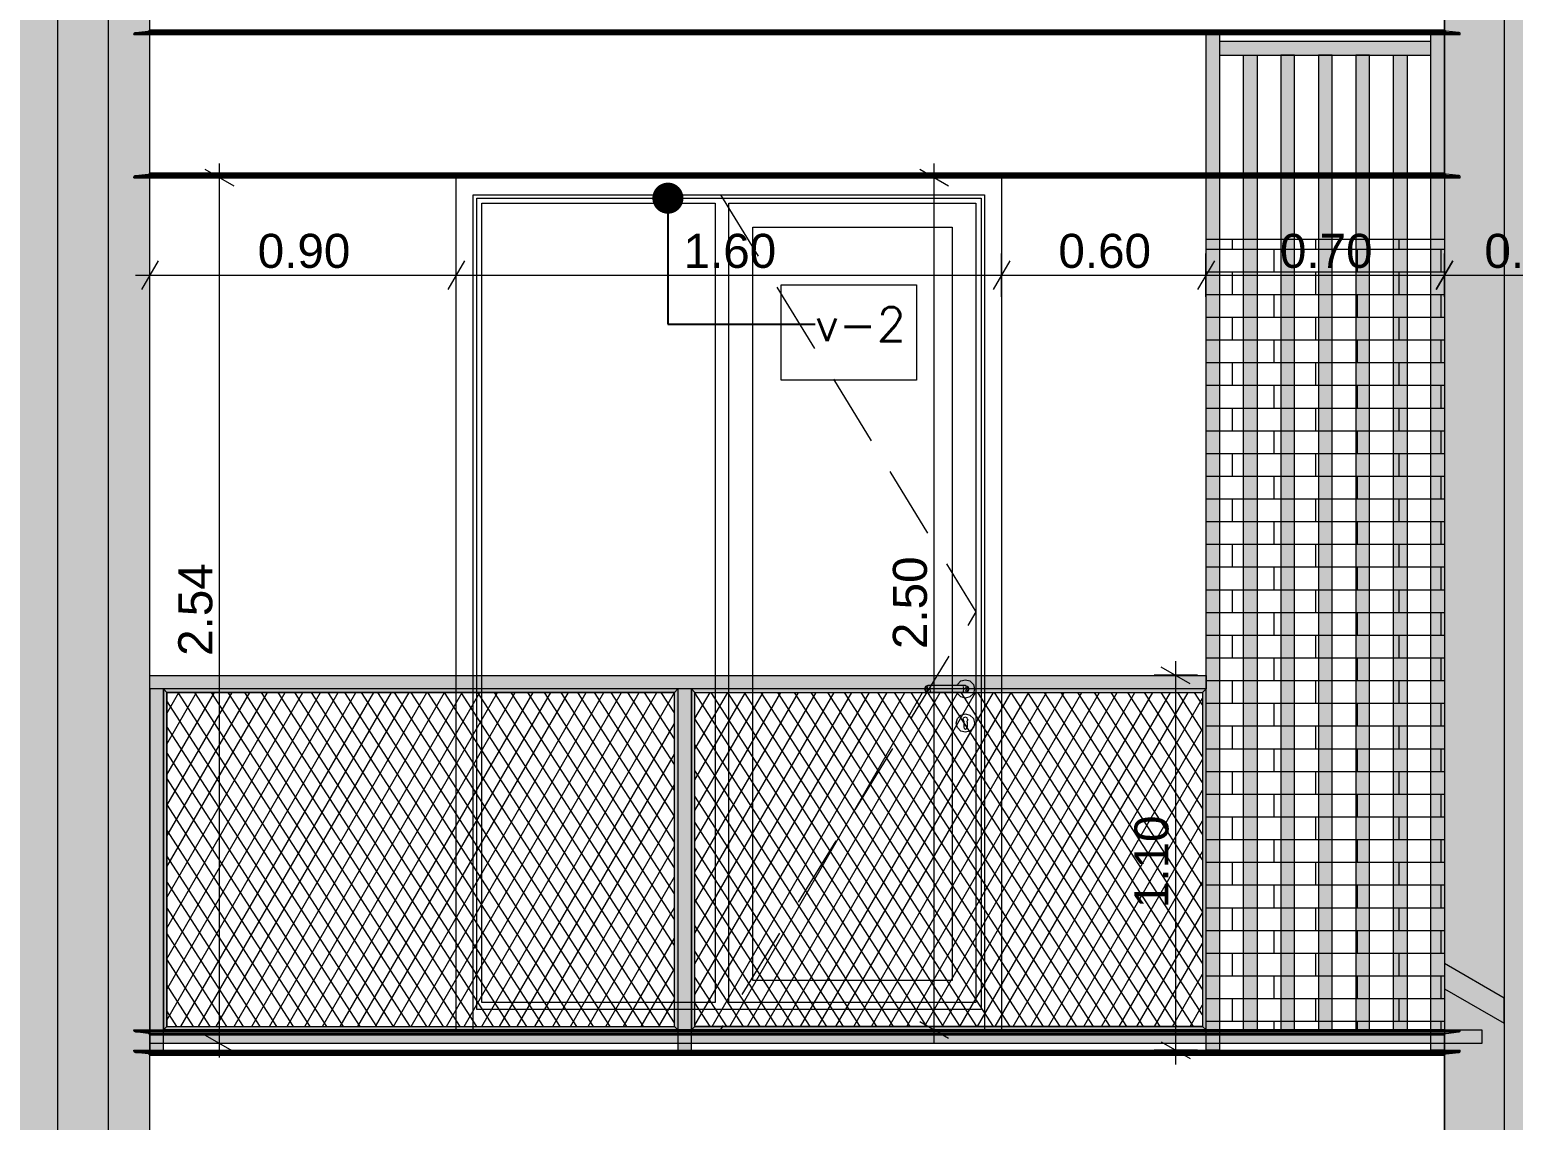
# Model space of a CAD drawing. Header units: millimetres. Extents: x 475616349 to 476941521, y 4620115302 to 4621446928.
# Drawn here: x 476661610 to 476665964, y 4620525755 to 4620528955 of the extents above; entities that cross this region are included whole.
import ezdxf

# ---------------------------------------------------------------- set-up
doc = ezdxf.new("R2010")
doc.units = ezdxf.units.MM
doc.header["$MEASUREMENT"] = 0
doc.linetypes.add('Hidden Line', pattern=[317.5, 211.666667, -105.833333])
for name, color, linetype, lineweight in [('0_Pen_No__250_Pen_No__255', 255, 'Continuous', 0), ('0_Pen_No__250_Pen_No__7', 7, 'Continuous', 0), ('2D Drafting - General_Pen_No__30_Pen_No__9_Pen_No__9_Pen_No__253', 252, 'Continuous', 0), ('2D Drafting - General_Pen_No__30_Pen_No__9_Pen_No__9_Pen_No__7', 7, 'Continuous', 0), ('2D Drafting - General_Pen_No__7_Pen_No__7', 7, 'Continuous', 0), ('New_2D Drafting - General_Pen_No__2_Pen_No__250', 7, 'Continuous', 0), ('New_2D Drafting - General_Pen_No__30_Pen_No__9_Pen_No__9_Pen_No__255', 255, 'Continuous', 0), ('New_2D Drafting - General_Pen_No__30_Pen_No__9_Pen_No__9_Pen_No__7', 7, 'Continuous', 0), ('New_2D Drafting - General_Pen_No__4', 7, 'Continuous', 0), ('New_2D Drafting - General_Pen_No__7', 7, 'Continuous', 0), ('New_Structural - Bearing_Pen_No__250', 7, 'Continuous', 0), ('New_zoma_Pen_No__4', 7, 'Continuous', 0), ('New_zoma_Pen_No__7', 7, 'Continuous', 0), ('Structural - Bearing_Pen_No__250', 7, 'Continuous', 0)]:
    doc.layers.add(name, color=color, linetype=linetype, lineweight=lineweight)
doc.layers.add('New_zoma', color=7, linetype='Continuous')
doc.styles.add('GENERATED_STYLE_1', font='arial.ttf')
doc.dimstyles.new('GENERATED_STYLE__18', dxfattribs={"dimtxt": 100, "dimasz": 64.421331, "dimexe": 0.18, "dimexo": 3, "dimgap": 0.09, "dimtad": 1, "dimtih": 1, "dimtoh": 1, "dimlfac": 0.001, "dimzin": 0, "dimdsep": 46, "dimtxsty": 'GENERATED_STYLE_1', "dimblk": 'ARROWHEAD_2', "dimblk1": 'ARROWHEAD_2', "dimblk2": 'ARROWHEAD_2', "dimcen": 0.09, "dimclrd": 7, "dimclre": 7, "dimclrt": 7, "dimadec": 0, "dimazin": 0, "dimtfac": 1, "dimtdec": 4, "dimtmove": 0, "dimatfit": 3, "dimfxl": 1, "dimtolj": 1, "dimtzin": 0, "dimarcsym": 0})
doc.dimstyles.new('GENERATED_STYLE__19', dxfattribs={"dimtxt": 100, "dimasz": 64.421331, "dimexe": 0.18, "dimexo": 3, "dimgap": 0.09, "dimtad": 1, "dimlfac": 0.001, "dimzin": 0, "dimdsep": 46, "dimtxsty": 'GENERATED_STYLE_1', "dimblk": 'ARROWHEAD_2', "dimblk1": 'ARROWHEAD_2', "dimblk2": 'ARROWHEAD_2', "dimcen": 0.09, "dimclrd": 7, "dimclre": 7, "dimclrt": 7, "dimadec": 0, "dimazin": 0, "dimtfac": 1, "dimtdec": 4, "dimtmove": 0, "dimatfit": 3, "dimfxl": 1, "dimtolj": 1, "dimtzin": 0, "dimarcsym": 0})
doc.dimstyles.new('GENERATED_STYLE__48', dxfattribs={"dimtxt": 0.18, "dimasz": 182.4, "dimexe": 0.18, "dimexo": 0.0625, "dimgap": 0.09, "dimtad": 0, "dimtih": 1, "dimtoh": 1, "dimdec": 4, "dimzin": 0, "dimdsep": 46, "dimcen": 0.09, "dimadec": 0, "dimazin": 0, "dimtfac": 1, "dimtdec": 4, "dimtmove": 0, "dimatfit": 3, "dimldrblk": 'ARROWHEAD_11', "dimfxl": 1, "dimtolj": 1, "dimtzin": 0, "dimarcsym": 0})
pattern_1 = [(60, (476577134.07, 4620325125.74), (-38.971143, 22.5), []), (122.833095, (476577134.07, 4620325125.74), (36.80608, 18.75), [])]

# ---------------------------------------------------------------- blocks, each defined once
blk = doc.blocks.new('*D766', base_point=(476577134.1, 4620325125.7))
at = {"layer": 'New_zoma_Pen_No__4', "color": 7, "linetype": 'Continuous', "lineweight": 0, "transparency": 16777216}
for p, q in [((476664264.4, 4620528520.4), (476664264.4, 4620528561.8)), ((476664327.9, 4620528520.4), (476664200.8, 4620528520.4)), ((476664306.7, 4620528495.9), (476664222, 4620528544.9)), ((476664264.4, 4620526020.4), (476664264.4, 4620528520.4)), ((476664222, 4620526044.9), (476664306.7, 4620525995.9)), ((476664327.9, 4620526020.4), (476664200.8, 4620526020.4)), ((476664264.4, 4620525978.9), (476664264.4, 4620526020.4))]:
    blk.add_line(p, q, dxfattribs=at)
at = {"layer": 'New_zoma_Pen_No__7', "color": 7, "lineweight": 0, "transparency": 16777216, "insert": (476664244.4, 4620527137.4), "char_height": 100, "attachment_point": 7, "rotation": 90, "style": 'GENERATED_STYLE_1'}
blk.add_mtext('\\A1;{\\pql;\\fArial|b0|i0|c0|p34;2.50}', dxfattribs=at)
blk = doc.blocks.new('ARROWHEAD_2')
at = {"color": 0, "linetype": 'Continuous', "lineweight": 0}
for p, q in [((0, 0), (-1, 0)), ((-0.378, -0.655), (0.378, 0.655))]:
    blk.add_line(p, q, dxfattribs=at)
blk = doc.blocks.new('*D777', base_point=(476577134.1, 4620325125.7))
at = {"layer": 'New_zoma_Pen_No__4', "color": 7, "linetype": 'Continuous', "lineweight": 0, "transparency": 16777216}
for p, q in [((476665762, 4620528170.9), (476665762, 4620528298)), ((476666262.2, 4620528170.9), (476666262.2, 4620528298)), ((476665786.5, 4620528276.8), (476665737.5, 4620528192)), ((476666286.7, 4620528276.8), (476666237.8, 4620528192)), ((476665720.6, 4620528234.4), (476665762, 4620528234.4)), ((476665762, 4620528234.4), (476666262.2, 4620528234.4))]:
    blk.add_line(p, q, dxfattribs=at)
at = {"layer": 'New_zoma_Pen_No__7', "color": 7, "lineweight": 0, "transparency": 16777216, "insert": (476665879.1, 4620528254.4), "char_height": 100, "attachment_point": 7, "style": 'GENERATED_STYLE_1'}
blk.add_mtext('\\A1;{\\pql;\\fArial|b0|i0|c0|p34;0.50}', dxfattribs=at)
blk = doc.blocks.new('*D783', base_point=(476577134.1, 4620325125.7))
at = {"layer": 'New_zoma_Pen_No__4', "color": 7, "linetype": 'Continuous', "lineweight": 0, "transparency": 16777216}
for p, q in [((476665786.5, 4620531476.8), (476665737.5, 4620531392)), ((476665762, 4620531370.9), (476665762, 4620531498)), ((476666286.7, 4620531476.8), (476666237.8, 4620531392)), ((476666262.2, 4620531370.9), (476666262.2, 4620531498)), ((476665720.6, 4620531434.4), (476665762, 4620531434.4)), ((476665762, 4620531434.4), (476666262.2, 4620531434.4))]:
    blk.add_line(p, q, dxfattribs=at)
at = {"layer": 'New_zoma_Pen_No__7', "color": 7, "lineweight": 0, "transparency": 16777216, "insert": (476665879.1, 4620531454.4), "char_height": 100, "attachment_point": 7, "style": 'GENERATED_STYLE_1'}
blk.add_mtext('\\A1;{\\pql;\\fArial|b0|i0|c0|p34;0.50}', dxfattribs=at)
blk = doc.blocks.new('ARROWHEAD_11')
at = {"color": 0, "linetype": 'Continuous', "lineweight": 0}
blk.add_line((0, 0), (-1, 0), dxfattribs=at)
at = {"color": 0, "linetype": 'Continuous', "lineweight": 0, "const_width": 0.25, "flags": 128}
blk.add_lwpolyline([(-0.125, 0, 1), (0.125, 0, 1)], format="xyb", close=True, dxfattribs=at)
blk = doc.blocks.new('*D2104', base_point=(476577134.1, 4620325125.7))
at = {"layer": 'New_zoma_Pen_No__4', "color": 7, "linetype": 'Continuous', "lineweight": 0, "transparency": 16777216}
for p, q in [((476662167.1, 4620528520.4), (476662167.1, 4620528561.8)), ((476662230.7, 4620528520.4), (476662103.5, 4620528520.4)), ((476662209.5, 4620528495.9), (476662124.7, 4620528544.9)), ((476662167.1, 4620525980.4), (476662167.1, 4620528520.4)), ((476662124.7, 4620526004.9), (476662209.5, 4620525955.9)), ((476662230.7, 4620525980.4), (476662103.5, 4620525980.4)), ((476662167.1, 4620525938.9), (476662167.1, 4620525980.4))]:
    blk.add_line(p, q, dxfattribs=at)
at = {"layer": 'New_zoma_Pen_No__7', "color": 7, "lineweight": 0, "transparency": 16777216, "insert": (476662147.1, 4620527117.4), "char_height": 100, "attachment_point": 7, "rotation": 90.0002, "style": 'GENERATED_STYLE_1'}
blk.add_mtext('\\A1;{\\pql;\\fArial|b0|i0|c0|p34;2.54}', dxfattribs=at)
blk = doc.blocks.new('*D2105', base_point=(476577134.1, 4620325125.7))
at = {"layer": 'New_zoma_Pen_No__4', "color": 7, "linetype": 'Continuous', "lineweight": 0, "transparency": 16777216}
for p, q in [((476665015.6, 4620527035.9), (476664930.8, 4620527084.8)), ((476664973.2, 4620527060.4), (476664973.2, 4620527101.8)), ((476665036.8, 4620527060.4), (476664909.6, 4620527060.4)), ((476664973.2, 4620525960.3), (476664973.2, 4620527060.4)), ((476664930.8, 4620525984.8), (476665015.6, 4620525935.9)), ((476665036.8, 4620525960.3), (476664909.6, 4620525960.3)), ((476664973.2, 4620525918.9), (476664973.2, 4620525960.3))]:
    blk.add_line(p, q, dxfattribs=at)
at = {"layer": 'New_zoma_Pen_No__7', "color": 7, "lineweight": 0, "transparency": 16777216, "insert": (476664953.2, 4620526377.3), "char_height": 100, "attachment_point": 7, "rotation": 90, "style": 'GENERATED_STYLE_1'}
blk.add_mtext('\\A1;{\\pql;\\fArial|b0|i0|c0|p34;1.10}', dxfattribs=at)
blk = doc.blocks.new('*D2112', base_point=(476577134.1, 4620325125.7))
at = {"layer": 'New_zoma_Pen_No__4', "color": 7, "linetype": 'Continuous', "lineweight": 0, "transparency": 16777216}
for p, q in [((476661962.1, 4620528170.9), (476661962.1, 4620528298)), ((476662861.7, 4620528170.9), (476662861.7, 4620528298)), ((476661986.6, 4620528276.8), (476661937.7, 4620528192)), ((476662886.2, 4620528276.8), (476662837.2, 4620528192)), ((476661920.7, 4620528234.4), (476661962.1, 4620528234.4)), ((476661962.1, 4620528234.4), (476662861.7, 4620528234.4))]:
    blk.add_line(p, q, dxfattribs=at)
at = {"layer": 'New_zoma_Pen_No__7', "color": 7, "lineweight": 0, "transparency": 16777216, "insert": (476662278.9, 4620528254.4), "char_height": 100, "attachment_point": 7, "style": 'GENERATED_STYLE_1'}
blk.add_mtext('\\A1;{\\pql;\\fArial|b0|i0|c0|p34;0.90}', dxfattribs=at)
blk = doc.blocks.new('*D2113', base_point=(476577134.1, 4620325125.7))
at = {"layer": 'New_zoma_Pen_No__4', "color": 7, "linetype": 'Continuous', "lineweight": 0, "transparency": 16777216}
for p, q in [((476662861.7, 4620528170.9), (476662861.7, 4620528298)), ((476664461.7, 4620528170.9), (476664461.7, 4620528298)), ((476662886.2, 4620528276.8), (476662837.2, 4620528192)), ((476664486.2, 4620528276.8), (476664437.2, 4620528192)), ((476662861.7, 4620528234.4), (476664461.7, 4620528234.4))]:
    blk.add_line(p, q, dxfattribs=at)
at = {"layer": 'New_zoma_Pen_No__7', "color": 7, "lineweight": 0, "transparency": 16777216, "insert": (476663528.7, 4620528254.4), "char_height": 100, "attachment_point": 7, "style": 'GENERATED_STYLE_1'}
blk.add_mtext('\\A1;{\\pql;\\fArial|b0|i0|c0|p34;1.60}', dxfattribs=at)
blk = doc.blocks.new('*D2114', base_point=(476577134.1, 4620325125.7))
at = {"layer": 'New_zoma_Pen_No__4', "color": 7, "linetype": 'Continuous', "lineweight": 0, "transparency": 16777216}
for p, q in [((476664461.7, 4620528170.9), (476664461.7, 4620528298)), ((476665062, 4620528170.9), (476665062, 4620528298)), ((476664486.2, 4620528276.8), (476664437.2, 4620528192)), ((476665086.5, 4620528276.8), (476665037.5, 4620528192)), ((476664461.7, 4620528234.4), (476665062, 4620528234.4))]:
    blk.add_line(p, q, dxfattribs=at)
at = {"layer": 'New_zoma_Pen_No__7', "color": 7, "lineweight": 0, "transparency": 16777216, "insert": (476664628.8, 4620528254.4), "char_height": 100, "attachment_point": 7, "style": 'GENERATED_STYLE_1'}
blk.add_mtext('\\A1;{\\pql;\\fArial|b0|i0|c0|p34;0.60}', dxfattribs=at)
blk = doc.blocks.new('*D2115', base_point=(476577134.1, 4620325125.7))
at = {"layer": 'New_zoma_Pen_No__4', "color": 7, "linetype": 'Continuous', "lineweight": 0, "transparency": 16777216}
for p, q in [((476665062, 4620528170.9), (476665062, 4620528298)), ((476665762, 4620528170.9), (476665762, 4620528298)), ((476665086.5, 4620528276.8), (476665037.5, 4620528192)), ((476665737.5, 4620528192), (476665786.5, 4620528276.8)), ((476665062, 4620528234.4), (476665762, 4620528234.4)), ((476665762, 4620528234.4), (476665803.5, 4620528234.4))]:
    blk.add_line(p, q, dxfattribs=at)
at = {"layer": 'New_zoma_Pen_No__7', "color": 7, "lineweight": 0, "transparency": 16777216, "insert": (476665279, 4620528254.4), "char_height": 100, "attachment_point": 7, "style": 'GENERATED_STYLE_1'}
blk.add_mtext('\\A1;{\\pql;\\fArial|b0|i0|c0|p34;0.70}', dxfattribs=at)
blk = doc.blocks.new('*D2116', base_point=(476577134.1, 4620325125.7))
at = {"layer": 'New_zoma_Pen_No__4', "color": 7, "linetype": 'Continuous', "lineweight": 0, "transparency": 16777216}
for p, q in [((476661986.6, 4620531476.8), (476661937.7, 4620531392)), ((476661962.1, 4620531370.9), (476661962.1, 4620531498)), ((476662886.2, 4620531476.8), (476662837.2, 4620531392)), ((476662861.7, 4620531370.9), (476662861.7, 4620531498)), ((476661920.7, 4620531434.4), (476661962.1, 4620531434.4)), ((476661962.1, 4620531434.4), (476662861.7, 4620531434.4))]:
    blk.add_line(p, q, dxfattribs=at)
at = {"layer": 'New_zoma_Pen_No__7', "color": 7, "lineweight": 0, "transparency": 16777216, "insert": (476662278.9, 4620531454.4), "char_height": 100, "attachment_point": 7, "style": 'GENERATED_STYLE_1'}
blk.add_mtext('\\A1;{\\pql;\\fArial|b0|i0|c0|p34;0.90}', dxfattribs=at)
blk = doc.blocks.new('*D2117', base_point=(476577134.1, 4620325125.7))
at = {"layer": 'New_zoma_Pen_No__4', "color": 7, "linetype": 'Continuous', "lineweight": 0, "transparency": 16777216}
for p, q in [((476662886.2, 4620531476.8), (476662837.2, 4620531392)), ((476662861.7, 4620531370.9), (476662861.7, 4620531498)), ((476664486.2, 4620531476.8), (476664437.2, 4620531392)), ((476664461.7, 4620531370.9), (476664461.7, 4620531498)), ((476662861.7, 4620531434.4), (476664461.7, 4620531434.4))]:
    blk.add_line(p, q, dxfattribs=at)
at = {"layer": 'New_zoma_Pen_No__7', "color": 7, "lineweight": 0, "transparency": 16777216, "insert": (476663528.7, 4620531454.4), "char_height": 100, "attachment_point": 7, "style": 'GENERATED_STYLE_1'}
blk.add_mtext('\\A1;{\\pql;\\fArial|b0|i0|c0|p34;1.60}', dxfattribs=at)
blk = doc.blocks.new('*D2118', base_point=(476577134.1, 4620325125.7))
at = {"layer": 'New_zoma_Pen_No__4', "color": 7, "linetype": 'Continuous', "lineweight": 0, "transparency": 16777216}
for p, q in [((476664486.2, 4620531476.8), (476664437.2, 4620531392)), ((476664461.7, 4620531370.9), (476664461.7, 4620531498)), ((476665086.5, 4620531476.8), (476665037.5, 4620531392)), ((476665062, 4620531370.9), (476665062, 4620531498)), ((476664461.7, 4620531434.4), (476665062, 4620531434.4))]:
    blk.add_line(p, q, dxfattribs=at)
at = {"layer": 'New_zoma_Pen_No__7', "color": 7, "lineweight": 0, "transparency": 16777216, "insert": (476664628.8, 4620531454.4), "char_height": 100, "attachment_point": 7, "style": 'GENERATED_STYLE_1'}
blk.add_mtext('\\A1;{\\pql;\\fArial|b0|i0|c0|p34;0.60}', dxfattribs=at)
blk = doc.blocks.new('*D2119', base_point=(476577134.1, 4620325125.7))
at = {"layer": 'New_zoma_Pen_No__4', "color": 7, "linetype": 'Continuous', "lineweight": 0, "transparency": 16777216}
for p, q in [((476665086.5, 4620531476.8), (476665037.5, 4620531392)), ((476665062, 4620531370.9), (476665062, 4620531498)), ((476665737.5, 4620531392), (476665786.5, 4620531476.8)), ((476665762, 4620531370.9), (476665762, 4620531498)), ((476665062, 4620531434.4), (476665762, 4620531434.4)), ((476665762, 4620531434.4), (476665803.5, 4620531434.4))]:
    blk.add_line(p, q, dxfattribs=at)
at = {"layer": 'New_zoma_Pen_No__7', "color": 7, "lineweight": 0, "transparency": 16777216, "insert": (476665279, 4620531454.4), "char_height": 100, "attachment_point": 7, "style": 'GENERATED_STYLE_1'}
blk.add_mtext('\\A1;{\\pql;\\fArial|b0|i0|c0|p34;0.70}', dxfattribs=at)
blk = doc.blocks.new('*D2129', base_point=(476577134.1, 4620325125.7))
at = {"layer": 'New_zoma_Pen_No__4', "color": 7, "linetype": 'Continuous', "lineweight": 0, "transparency": 16777216}
for p, q in [((476672393.5, 4620527035.9), (476672308.7, 4620527084.8)), ((476672351.1, 4620527060.4), (476672351.1, 4620527101.8)), ((476672414.7, 4620527060.4), (476672287.6, 4620527060.4)), ((476672351.1, 4620525960.3), (476672351.1, 4620527060.4)), ((476672308.7, 4620525984.8), (476672393.5, 4620525935.9)), ((476672414.7, 4620525960.3), (476672287.6, 4620525960.3)), ((476672351.1, 4620525918.9), (476672351.1, 4620525960.3))]:
    blk.add_line(p, q, dxfattribs=at)
at = {"layer": 'New_zoma_Pen_No__7', "color": 7, "lineweight": 0, "transparency": 16777216, "insert": (476672331.1, 4620526377.3), "char_height": 100, "attachment_point": 7, "rotation": 90, "style": 'GENERATED_STYLE_1'}
blk.add_mtext('\\A1;{\\pql;\\fArial|b0|i0|c0|p34;1.10}', dxfattribs=at)

msp = doc.modelspace()

# ---------------------------------------------------------------- hatches: boundary and pattern name
at = {"layer": '0_Pen_No__250_Pen_No__255', "linetype": 'Continuous', "lineweight": 0, "true_color": 0x3f3f3f}
for points in [[(476666017.002, 4620517320.31), (476666017.002, 4620529295.176), (476665937.003, 4620529295.176), (476665937.003, 4620517320.31)], [(476665937.003, 4620526113.335), (476665762.003, 4620526214.475), (476665762.003, 4620526140.971), (476665937.003, 4620526039.831)]]:
    msp.add_hatch(color=250, dxfattribs=at).paths.add_polyline_path(points)
at = {"layer": '2D Drafting - General_Pen_No__30_Pen_No__9_Pen_No__9_Pen_No__253', "linetype": 'Continuous', "lineweight": 0}
h = msp.add_hatch(dxfattribs=at)
h.set_pattern_fill('BRICK___RUNNING_BOND', color=252, style=0, pattern_type=2)
h.set_pattern_definition([(0, (476692910.175, 4620522353.93), (0, 66.64), []), (90, (476692910.17, 4620522353.93), (-244.8, 0), [66.64, -66.64]), (90, (476693032.57, 4620522420.57), (-244.8, 0), [66.64, -66.64])])
h.paths.add_polyline_path([(476647692.13, 4620532819.956), (476647692.13, 4620519520.362), (476648861.998, 4620519520.362), (476648862.006, 4620522120.37), (476648862.006, 4620523542.007), (476648862.006, 4620531720.362), (476648862.006, 4620531932.715), (476648862.006, 4620532420.362), (476654662.006, 4620532420.362), (476654662.006, 4620519520.362), (476661919.968, 4620519520.362), (476661962.147, 4620519520.362), (476661962.147, 4620522820.364), (476661962.147, 4620525320.374), (476661962.147, 4620525944.887), (476661962.147, 4620532420.374), (476665762.003, 4620532420.374), (476665762.003, 4620522120.38), (476665162.198, 4620522120.38), (476665162.198, 4620517320.329), (476668462.159, 4620517320.329), (476668462.159, 4620517320.295), (476668932.159, 4620517320.295), (476668932.159, 4620532819.956), (476661962.147, 4620532819.956), (476655062.006, 4620532819.956)])
h.paths.add_polyline_path([(476661562.006, 4620526020.374), (476655062.006, 4620526020.374), (476655062.006, 4620528520.374), (476661562.006, 4620528520.374)], flags=0)
h.paths.add_polyline_path([(476661562.006, 4620522820.364), (476655062.006, 4620522820.364), (476655062.006, 4620525320.374), (476661562.006, 4620525320.374)], flags=0)
h.paths.add_polyline_path([(476661562.006, 4620529220.374), (476655062.006, 4620529220.374), (476655062.006, 4620531720.361), (476661562.006, 4620531720.361)], flags=0)
h.paths.add_polyline_path([(476656112.047, 4620522120.412), (476656112.047, 4620519620.412), (476657707.931, 4620519620.412), (476657712.047, 4620519620.412), (476657712.047, 4620522120.412)], flags=0)
h.paths.add_polyline_path([(476666262.224, 4620522120.362), (476666262.224, 4620520520.362), (476667862.223, 4620520520.362), (476667862.223, 4620522120.362)], flags=0)
h.paths.add_polyline_path([(476667862.223, 4620530120.362), (476667862.223, 4620531720.362), (476666262.224, 4620531720.362), (476666262.224, 4620530120.362)], flags=0)
h.paths.add_polyline_path([(476666262.228, 4620528520.362), (476666262.228, 4620526920.362), (476667862.228, 4620526920.362), (476667862.228, 4620528520.362)], flags=0)
h.paths.add_polyline_path([(476666262.228, 4620523720.362), (476667862.228, 4620523720.362), (476667862.228, 4620525320.362), (476666262.228, 4620525320.362)], flags=0)
h.paths.add_polyline_path([(476666262.435, 4620518320.362), (476667862.006, 4620518320.362), (476667862.006, 4620518920.362), (476666262.435, 4620518920.362)], flags=0)
at = {"layer": 'New_2D Drafting - General_Pen_No__30_Pen_No__9_Pen_No__9_Pen_No__255', "linetype": 'Continuous', "lineweight": 0}
for points in [[(476661840.821, 4620517320.322), (476661840.821, 4620532120.388), (476661690.821, 4620532120.388), (476661690.821, 4620517320.322)], [(476665062.003, 4620528940.277), (476665102.003, 4620528940.277), (476665102.003, 4620525960.337), (476665062.003, 4620525960.337)], [(476665102.003, 4620528920.364), (476665102.003, 4620528880.277), (476665722.003, 4620528880.277), (476665722.003, 4620528920.364)], [(476665722.003, 4620528940.277), (476665762.003, 4620528940.277), (476665762.003, 4620525960.337), (476665722.003, 4620525960.337)], [(476665172.003, 4620528880.277), (476665212.003, 4620528880.277), (476665212.003, 4620526020.364), (476665172.003, 4620526020.364)], [(476665322.003, 4620528880.277), (476665282.003, 4620528880.277), (476665282.003, 4620526020.364), (476665322.003, 4620526020.364)], [(476665432.003, 4620528880.277), (476665392.003, 4620528880.277), (476665392.003, 4620526020.364), (476665432.003, 4620526020.364)], [(476665542.003, 4620528880.277), (476665502.003, 4620528880.277), (476665502.003, 4620526020.364), (476665542.003, 4620526020.364)], [(476665612.003, 4620528880.277), (476665652.003, 4620528880.277), (476665652.003, 4620526020.364), (476665612.003, 4620526020.364)], [(476661962.147, 4620527020.365), (476661962.147, 4620527060.365), (476665062.006, 4620527060.365), (476665062.006, 4620527020.365)], [(476661962.147, 4620525960.371), (476662002.147, 4620525960.371), (476662002.147, 4620527020.365), (476661962.147, 4620527020.365)], [(476662002.147, 4620526020.337), (476662012.147, 4620526030.337), (476662012.147, 4620527010.365), (476662002.147, 4620527020.365)], [(476663502.147, 4620527010.365), (476663512.147, 4620527020.365), (476662002.147, 4620527020.365), (476662012.147, 4620527010.365)], [(476663512.147, 4620526020.337), (476663502.147, 4620526030.337), (476663502.147, 4620527010.365), (476663512.147, 4620527020.365)], [(476663512.147, 4620525960.337), (476663552.147, 4620525960.337), (476663552.147, 4620527020.365), (476663512.147, 4620527020.365)], [(476663552.147, 4620526020.364), (476663562.147, 4620526030.364), (476663562.147, 4620527010.391), (476663552.147, 4620527020.391)], [(476665051.92, 4620527010.365), (476665062.006, 4620527020.365), (476663552.173, 4620527020.365), (476663562.173, 4620527010.365)], [(476665062.006, 4620527020.365), (476665051.92, 4620527010.365), (476665051.92, 4620526030.337), (476665062.006, 4620526020.364)], [(476663502.147, 4620526030.364), (476663512.147, 4620526020.364), (476662002.147, 4620526020.364), (476662012.147, 4620526030.364)], [(476665051.92, 4620526030.337), (476665062.006, 4620526020.364), (476663552.173, 4620526020.364), (476663562.175, 4620526030.365)], [(476661962.147, 4620525980.364), (476661962.147, 4620526020.364), (476665871.92, 4620526020.364), (476665871.92, 4620525980.364)]]:
    msp.add_hatch(color=255, dxfattribs=at).paths.add_polyline_path(points)
h = msp.add_hatch(dxfattribs=at)
h.set_pattern_fill('BRICK___RUNNING_BOND', color=255, style=0, pattern_type=2)
h.set_pattern_definition([(0, (476577134.07, 4620325125.74), (0, 66.64), []), (90, (476577134.07, 4620325125.74), (-244.8, 0), [66.64, -66.64]), (90, (476577256.47, 4620325192.38), (-244.8, 0), [66.64, -66.64])])
h.paths.add_polyline_path([(476665762.003, 4620526020.364), (476665062.006, 4620526020.364), (476665062.006, 4620528339.911), (476665762.003, 4620528339.911)])
at = {"layer": 'New_2D Drafting - General_Pen_No__7', "linetype": 'Continuous', "lineweight": 0}
h = msp.add_hatch(dxfattribs=at)
h.set_pattern_fill('BATT_INSULATION', style=0, pattern_type=2)
h.set_pattern_definition(pattern_1)
h.paths.add_polyline_path([(476662012.147, 4620526030.364), (476663502.147, 4620526030.364), (476663502.147, 4620527010.365), (476662012.147, 4620527010.365)])
h = msp.add_hatch(dxfattribs=at)
h.set_pattern_fill('BATT_INSULATION', style=0, pattern_type=2)
h.set_pattern_definition(pattern_1)
h.paths.add_polyline_path([(476663562.147, 4620527010.365), (476665051.92, 4620527010.365), (476665051.92, 4620526030.337), (476663562.147, 4620526030.337)])

# ---------------------------------------------------------------- linework, layer by layer
at = {"layer": '0_Pen_No__250_Pen_No__7', "color": 7, "linetype": 'Continuous', "lineweight": 0, "flags": 128}
for points in [[(476666017.002, 4620517320.31), (476666017.002, 4620529295.176), (476665937.003, 4620529295.176), (476665937.003, 4620517320.31)], [(476665937.003, 4620526113.335), (476665762.003, 4620526214.475), (476665762.003, 4620526140.971), (476665937.003, 4620526039.831)]]:
    msp.add_lwpolyline(points, close=True, dxfattribs=at)
at = {"layer": '2D Drafting - General_Pen_No__30_Pen_No__9_Pen_No__9_Pen_No__7', "color": 7, "linetype": 'Continuous', "lineweight": 0, "flags": 128}
msp.add_lwpolyline([(476654662.006, 4620519520.362), (476661919.968, 4620519520.362), (476661962.147, 4620519520.362), (476661962.147, 4620522820.364), (476661962.147, 4620525320.374), (476661962.147, 4620525944.887), (476661962.147, 4620532420.374), (476665762.003, 4620532420.374), (476665762.003, 4620522120.38), (476665162.198, 4620522120.38), (476665162.198, 4620517320.329), (476668462.159, 4620517320.329), (476668462.159, 4620517320.295), (476668932.159, 4620517320.295), (476668932.159, 4620532819.956), (476661962.147, 4620532819.956), (476655062.006, 4620532819.956)], dxfattribs=at)
at = {"layer": '2D Drafting - General_Pen_No__7_Pen_No__7', "color": 7, "linetype": 'Continuous', "lineweight": 0, "flags": 128}
for points in [[(476664457.569, 4620526020.388), (476662861.685, 4620526020.394), (476662861.694, 4620528520.394), (476664461.694, 4620528520.388)], [(476664461.694, 4620528520.388), (476664461.685, 4620526020.388), (476664457.569, 4620526020.388)]]:
    msp.add_lwpolyline(points, dxfattribs=at)
for points in [[(476662911.694, 4620528470.393), (476664411.694, 4620528470.387), (476664411.685, 4620526020.389), (476662911.685, 4620526020.395)], [(476662921.694, 4620528460.393), (476664401.694, 4620528460.387), (476664401.685, 4620526080.39), (476662921.685, 4620526080.395)], [(476662936.694, 4620528445.393), (476663621.694, 4620528445.39), (476663621.686, 4620526100.393), (476662936.686, 4620526100.395)], [(476663661.69, 4620528445.39), (476664386.694, 4620528445.388), (476664386.686, 4620526100.39), (476663661.686, 4620526100.392)], [(476663731.693, 4620528375.39), (476664316.693, 4620528375.388), (476664316.686, 4620526165.39), (476663731.686, 4620526165.392)]]:
    msp.add_lwpolyline(points, close=True, dxfattribs=at)
at = {"layer": '2D Drafting - General_Pen_No__7_Pen_No__7', "color": 7, "linetype": 'Hidden Line', "lineweight": 0, "flags": 128}
msp.add_lwpolyline([(476663636.694, 4620528470.39), (476664386.689, 4620527246.265), (476663637.462, 4620526021.675)], dxfattribs=at)
at = {"layer": 'New_2D Drafting - General_Pen_No__2_Pen_No__250', "color": 7, "linetype": 'Continuous', "lineweight": 0, "flags": 128}
msp.add_lwpolyline([(476663815.408, 4620528206.023), (476664212.408, 4620528206.023), (476664212.408, 4620527926.334), (476663815.408, 4620527926.334)], close=True, dxfattribs=at)
at = {"layer": 'New_2D Drafting - General_Pen_No__30_Pen_No__9_Pen_No__9_Pen_No__7', "color": 7, "linetype": 'Continuous', "lineweight": 0, "flags": 128}
for points in [[(476661840.821, 4620517320.322), (476661840.821, 4620532120.388), (476661690.821, 4620532120.388), (476661690.821, 4620517320.322)], [(476665062.003, 4620528940.277), (476665102.003, 4620528940.277), (476665102.003, 4620525960.337), (476665062.003, 4620525960.337)], [(476665102.003, 4620528920.364), (476665102.003, 4620528880.277), (476665722.003, 4620528880.277), (476665722.003, 4620528920.364)], [(476665722.003, 4620528940.277), (476665762.003, 4620528940.277), (476665762.003, 4620525960.337), (476665722.003, 4620525960.337)], [(476665172.003, 4620528880.277), (476665212.003, 4620528880.277), (476665212.003, 4620526020.364), (476665172.003, 4620526020.364)], [(476665322.003, 4620528880.277), (476665282.003, 4620528880.277), (476665282.003, 4620526020.364), (476665322.003, 4620526020.364)], [(476665432.003, 4620528880.277), (476665392.003, 4620528880.277), (476665392.003, 4620526020.364), (476665432.003, 4620526020.364)], [(476665542.003, 4620528880.277), (476665502.003, 4620528880.277), (476665502.003, 4620526020.364), (476665542.003, 4620526020.364)], [(476665612.003, 4620528880.277), (476665652.003, 4620528880.277), (476665652.003, 4620526020.364), (476665612.003, 4620526020.364)], [(476665762.003, 4620526020.364), (476665062.006, 4620526020.364), (476665062.006, 4620528339.911), (476665762.003, 4620528339.911)], [(476661962.147, 4620527020.365), (476661962.147, 4620527060.365), (476665062.006, 4620527060.365), (476665062.006, 4620527020.365)], [(476661962.147, 4620525960.371), (476662002.147, 4620525960.371), (476662002.147, 4620527020.365), (476661962.147, 4620527020.365)], [(476662002.147, 4620526020.337), (476662012.147, 4620526030.337), (476662012.147, 4620527010.365), (476662002.147, 4620527020.365)], [(476663502.147, 4620527010.365), (476663512.147, 4620527020.365), (476662002.147, 4620527020.365), (476662012.147, 4620527010.365)], [(476663512.147, 4620526020.337), (476663502.147, 4620526030.337), (476663502.147, 4620527010.365), (476663512.147, 4620527020.365)], [(476663512.147, 4620525960.337), (476663552.147, 4620525960.337), (476663552.147, 4620527020.365), (476663512.147, 4620527020.365)], [(476663552.147, 4620526020.364), (476663562.147, 4620526030.364), (476663562.147, 4620527010.391), (476663552.147, 4620527020.391)], [(476665051.92, 4620527010.365), (476665062.006, 4620527020.365), (476663552.173, 4620527020.365), (476663562.173, 4620527010.365)], [(476665062.006, 4620527020.365), (476665051.92, 4620527010.365), (476665051.92, 4620526030.337), (476665062.006, 4620526020.364)], [(476663502.147, 4620526030.364), (476663512.147, 4620526020.364), (476662002.147, 4620526020.364), (476662012.147, 4620526030.364)], [(476665051.92, 4620526030.337), (476665062.006, 4620526020.364), (476663552.173, 4620526020.364), (476663562.175, 4620526030.365)], [(476661962.147, 4620525980.364), (476661962.147, 4620526020.364), (476665871.92, 4620526020.364), (476665871.92, 4620525980.364)]]:
    msp.add_lwpolyline(points, close=True, dxfattribs=at)
at = {"layer": 'New_2D Drafting - General_Pen_No__4', "color": 7, "linetype": 'Continuous', "lineweight": 0, "flags": 128}
for points in [[(476662012.147, 4620526030.364), (476663502.147, 4620526030.364), (476663502.147, 4620527010.365), (476662012.147, 4620527010.365)], [(476663562.147, 4620527010.365), (476665051.92, 4620527010.365), (476665051.92, 4620526030.337), (476663562.147, 4620526030.337)]]:
    msp.add_lwpolyline(points, close=True, dxfattribs=at)
at = {"layer": 'New_Structural - Bearing_Pen_No__250', "color": 7, "linetype": 'Continuous', "lineweight": 0}
for p, q in [((476664238.727, 4620527027.46), (476664235.798, 4620527020.389)), ((476664240.279, 4620527027.46), (476664237.52, 4620527020.389)), ((476664245.798, 4620527030.389), (476664238.727, 4620527027.46)), ((476664245.094, 4620527027.46), (476664242.982, 4620527020.389)), ((476664246.94, 4620527030.389), (476664245.798, 4620527030.389)), ((476664250.192, 4620527030.389), (476664246.94, 4620527030.389)), ((476664255.058, 4620527030.389), (476664250.192, 4620527030.389)), ((476664252.299, 4620527027.46), (476664251.156, 4620527020.389)), ((476664260.798, 4620527030.389), (476664255.058, 4620527030.389)), ((476664340.798, 4620527030.389), (476664260.798, 4620527030.389)), ((476664331.478, 4620527030.389), (476664332.416, 4620527033.889)), ((476664332.416, 4620527033.889), (476664342.298, 4620527043.771)), ((476664346.539, 4620527030.389), (476664340.798, 4620527030.389)), ((476664342.298, 4620527043.771), (476664355.798, 4620527047.389)), ((476664351.405, 4620527030.389), (476664346.539, 4620527030.389)), ((476664349.298, 4620527027.46), (476664350.44, 4620527020.389)), ((476664354.657, 4620527030.389), (476664351.405, 4620527030.389)), ((476664355.798, 4620527030.389), (476664354.657, 4620527030.389)), ((476664355.798, 4620527047.389), (476664369.298, 4620527043.771)), ((476664355.798, 4620527030.389), (476664362.869, 4620527027.46)), ((476664356.503, 4620527027.46), (476664358.615, 4620527020.389)), ((476664361.317, 4620527027.46), (476664364.076, 4620527020.389)), ((476664362.869, 4620527027.46), (476664365.798, 4620527020.389)), ((476664369.298, 4620527043.771), (476664379.181, 4620527033.889)), ((476664379.181, 4620527033.889), (476664382.798, 4620527020.389)), ((476664235.798, 4620527020.389), (476664238.727, 4620527013.318)), ((476664237.52, 4620527020.389), (476664240.279, 4620527013.318)), ((476664238.727, 4620527013.318), (476664245.798, 4620527010.389)), ((476664242.982, 4620527020.389), (476664245.094, 4620527013.318)), ((476664246.94, 4620527010.389), (476664245.798, 4620527010.389)), ((476664250.192, 4620527010.389), (476664246.94, 4620527010.389)), ((476664255.058, 4620527010.389), (476664250.192, 4620527010.389)), ((476664251.156, 4620527020.389), (476664252.299, 4620527013.318)), ((476664260.798, 4620527010.389), (476664255.058, 4620527010.389)), ((476664340.798, 4620527010.389), (476664260.798, 4620527010.389)), ((476664332.416, 4620527006.889), (476664331.478, 4620527010.389)), ((476664342.298, 4620526997.006), (476664332.416, 4620527006.889)), ((476664346.539, 4620527010.389), (476664340.798, 4620527010.389)), ((476664355.798, 4620526993.389), (476664342.298, 4620526997.006)), ((476664351.405, 4620527010.389), (476664346.539, 4620527010.389)), ((476664350.44, 4620527020.389), (476664349.298, 4620527013.318)), ((476664354.657, 4620527010.389), (476664351.405, 4620527010.389)), ((476664355.798, 4620527010.389), (476664354.657, 4620527010.389)), ((476664362.869, 4620527013.318), (476664355.798, 4620527010.389)), ((476664369.298, 4620526997.006), (476664355.798, 4620526993.389)), ((476664358.615, 4620527020.389), (476664356.503, 4620527013.318)), ((476664364.076, 4620527020.389), (476664361.317, 4620527013.318)), ((476664365.798, 4620527020.389), (476664362.869, 4620527013.318)), ((476664379.181, 4620527006.889), (476664369.298, 4620526997.006)), ((476664382.798, 4620527020.389), (476664379.181, 4620527006.889)), ((476664332.415, 4620526933.889), (476664342.298, 4620526943.771)), ((476664342.298, 4620526943.771), (476664355.798, 4620526947.389)), ((476664355.798, 4620526947.389), (476664369.298, 4620526943.771)), ((476664369.298, 4620526943.771), (476664379.181, 4620526933.889)), ((476664328.798, 4620526920.389), (476664332.415, 4620526933.889)), ((476664332.415, 4620526906.889), (476664328.798, 4620526920.389)), ((476664342.298, 4620526897.006), (476664332.415, 4620526906.889)), ((476664355.798, 4620526893.389), (476664342.298, 4620526897.006)), ((476664349.078, 4620526932.029), (476664348.33, 4620526930.081)), ((476664348.33, 4620526930.081), (476664350.798, 4620526924.789)), ((476664349.078, 4620526932.029), (476664350.423, 4620526935.533)), ((476664355.798, 4620526937.814), (476664350.423, 4620526935.533)), ((476664350.798, 4620526924.789), (476664350.798, 4620526923.275)), ((476664350.798, 4620526923.275), (476664350.798, 4620526920.389)), ((476664350.798, 4620526920.389), (476664350.798, 4620526917.502)), ((476664350.798, 4620526917.502), (476664350.798, 4620526911.728)), ((476664350.798, 4620526911.728), (476664350.798, 4620526907.889)), ((476664350.798, 4620526907.889), (476664352.262, 4620526904.353)), ((476664352.262, 4620526904.353), (476664355.798, 4620526902.889)), ((476664361.173, 4620526935.532), (476664355.798, 4620526937.814)), ((476664355.798, 4620526902.889), (476664359.334, 4620526904.353)), ((476664369.298, 4620526897.006), (476664355.798, 4620526893.389)), ((476664359.334, 4620526904.353), (476664360.798, 4620526907.889)), ((476664360.798, 4620526924.789), (476664363.266, 4620526930.081)), ((476664360.798, 4620526923.275), (476664360.798, 4620526924.789)), ((476664360.798, 4620526923.275), (476664360.798, 4620526920.389)), ((476664360.798, 4620526920.389), (476664360.798, 4620526917.502)), ((476664360.798, 4620526917.502), (476664360.798, 4620526911.728)), ((476664360.798, 4620526911.728), (476664360.798, 4620526907.889)), ((476664362.518, 4620526932.028), (476664361.173, 4620526935.532)), ((476664362.518, 4620526932.028), (476664363.266, 4620526930.081)), ((476664379.181, 4620526906.889), (476664369.298, 4620526897.006)), ((476664379.181, 4620526933.889), (476664382.798, 4620526920.389)), ((476664382.798, 4620526920.389), (476664379.181, 4620526906.889))]:
    msp.add_line(p, q, dxfattribs=at)
at = {"layer": 'Structural - Bearing_Pen_No__250', "color": 7, "linetype": 'Continuous', "lineweight": 0}
for p, q in [((476661962.147, 4620528534.793), (476661962.147, 4620529205.979)), ((476665762.003, 4620528534.793), (476665762.003, 4620529205.979)), ((476661915.821, 4620528942.857), (476661916.221, 4620528944.388)), ((476661915.821, 4620528940.362), (476661915.821, 4620528942.857)), ((476661915.821, 4620528942.857), (476665808.329, 4620528942.857)), ((476661916.221, 4620528944.388), (476661917.359, 4620528945.686)), ((476661917.359, 4620528945.686), (476661919.062, 4620528946.553)), ((476661919.062, 4620528946.553), (476661920.284, 4620528946.812)), ((476661920.284, 4620528946.812), (476661957.685, 4620528950.802)), ((476661920.284, 4620528946.812), (476665803.867, 4620528946.812)), ((476661957.685, 4620528950.802), (476661958.907, 4620528951.062)), ((476661957.685, 4620528950.802), (476665766.466, 4620528950.802)), ((476661958.907, 4620528951.062), (476661960.61, 4620528951.929)), ((476661960.61, 4620528951.929), (476661961.748, 4620528953.226)), ((476661961.748, 4620528953.226), (476661962.147, 4620528954.757)), ((476661962.147, 4620528954.757), (476665762.003, 4620528954.757)), ((476665762.403, 4620528953.226), (476665762.003, 4620528954.757)), ((476665763.541, 4620528951.929), (476665762.403, 4620528953.226)), ((476665765.244, 4620528951.062), (476665763.541, 4620528951.929)), ((476665766.466, 4620528950.802), (476665765.244, 4620528951.062)), ((476665803.867, 4620528946.812), (476665766.466, 4620528950.802)), ((476665805.089, 4620528946.553), (476665803.867, 4620528946.812)), ((476665806.792, 4620528945.686), (476665805.089, 4620528946.553)), ((476665807.93, 4620528944.388), (476665806.792, 4620528945.686)), ((476665808.329, 4620528942.857), (476665807.93, 4620528944.388)), ((476665808.329, 4620528940.362), (476665808.329, 4620528942.857)), ((476661915.821, 4620528940.362), (476665808.329, 4620528940.362)), ((476661915.821, 4620528522.875), (476661916.221, 4620528524.405)), ((476661915.821, 4620528520.38), (476661915.821, 4620528522.875)), ((476661915.821, 4620528522.875), (476665808.329, 4620528522.875)), ((476661915.821, 4620528520.38), (476665808.329, 4620528520.38)), ((476661916.221, 4620528524.405), (476661917.359, 4620528525.703)), ((476661917.359, 4620528525.703), (476661919.062, 4620528526.57)), ((476661919.062, 4620528526.57), (476661920.284, 4620528526.83)), ((476661920.284, 4620528526.83), (476661957.685, 4620528530.82)), ((476661920.284, 4620528526.83), (476665803.867, 4620528526.83)), ((476661957.685, 4620528530.82), (476661958.907, 4620528531.079)), ((476661957.685, 4620528530.82), (476665766.466, 4620528530.82)), ((476661958.907, 4620528531.079), (476661960.61, 4620528531.946)), ((476661960.61, 4620528531.946), (476661961.748, 4620528533.244)), ((476661961.748, 4620528533.244), (476661962.147, 4620528534.775)), ((476661962.147, 4620528534.775), (476665762.003, 4620528534.775)), ((476665762.403, 4620528533.244), (476665762.003, 4620528534.775)), ((476665763.541, 4620528531.946), (476665762.403, 4620528533.244)), ((476665765.244, 4620528531.079), (476665763.541, 4620528531.946)), ((476665766.466, 4620528530.82), (476665765.244, 4620528531.079)), ((476665803.867, 4620528526.83), (476665766.466, 4620528530.82)), ((476665805.089, 4620528526.57), (476665803.867, 4620528526.83)), ((476665806.792, 4620528525.703), (476665805.089, 4620528526.57)), ((476665807.93, 4620528524.405), (476665806.792, 4620528525.703)), ((476665808.329, 4620528522.875), (476665807.93, 4620528524.405)), ((476665808.329, 4620528520.38), (476665808.329, 4620528522.875)), ((476661915.821, 4620526017.879), (476661915.821, 4620526020.374)), ((476661915.821, 4620526020.374), (476665808.329, 4620526020.374)), ((476661916.221, 4620526016.348), (476661915.821, 4620526017.879)), ((476661915.821, 4620526017.879), (476665808.329, 4620526017.879)), ((476661917.359, 4620526015.051), (476661916.221, 4620526016.348)), ((476661919.062, 4620526014.184), (476661917.359, 4620526015.051)), ((476661920.284, 4620526013.924), (476661919.062, 4620526014.184)), ((476661957.685, 4620526009.934), (476661920.284, 4620526013.924)), ((476661920.284, 4620526013.924), (476665803.867, 4620526013.924)), ((476661958.907, 4620526009.675), (476661957.685, 4620526009.934)), ((476661957.685, 4620526009.934), (476665766.466, 4620526009.934)), ((476661960.61, 4620526008.808), (476661958.907, 4620526009.675)), ((476661961.748, 4620526007.51), (476661960.61, 4620526008.808)), ((476661962.147, 4620526005.979), (476661961.748, 4620526007.51)), ((476661962.147, 4620525334.793), (476661962.147, 4620526005.979)), ((476661962.147, 4620526005.979), (476665762.003, 4620526005.979)), ((476665762.003, 4620526005.979), (476665762.403, 4620526007.51)), ((476665762.003, 4620525334.793), (476665762.003, 4620526005.979)), ((476665762.403, 4620526007.51), (476665763.541, 4620526008.808)), ((476665763.541, 4620526008.808), (476665765.244, 4620526009.675)), ((476665765.244, 4620526009.675), (476665766.466, 4620526009.934)), ((476665766.466, 4620526009.934), (476665803.867, 4620526013.924)), ((476665803.867, 4620526013.924), (476665805.089, 4620526014.184)), ((476665805.089, 4620526014.184), (476665806.792, 4620526015.051)), ((476665806.792, 4620526015.051), (476665807.93, 4620526016.348)), ((476665807.93, 4620526016.348), (476665808.329, 4620526017.879)), ((476665808.329, 4620526017.879), (476665808.329, 4620526020.374)), ((476661915.821, 4620525957.867), (476661915.821, 4620525960.362)), ((476661915.821, 4620525960.362), (476665808.329, 4620525960.362)), ((476661916.221, 4620525956.336), (476661915.821, 4620525957.867)), ((476661915.821, 4620525957.867), (476665808.329, 4620525957.867)), ((476661917.359, 4620525955.039), (476661916.221, 4620525956.336)), ((476661919.062, 4620525954.172), (476661917.359, 4620525955.039)), ((476661920.284, 4620525953.912), (476661919.062, 4620525954.172)), ((476661957.685, 4620525949.922), (476661920.284, 4620525953.912)), ((476661920.284, 4620525953.912), (476665803.867, 4620525953.912)), ((476661958.907, 4620525949.663), (476661957.685, 4620525949.922)), ((476661957.685, 4620525949.922), (476665766.466, 4620525949.922)), ((476661960.61, 4620525948.796), (476661958.907, 4620525949.663)), ((476661961.748, 4620525947.498), (476661960.61, 4620525948.796)), ((476661962.147, 4620525945.967), (476661961.748, 4620525947.498)), ((476661962.147, 4620525754.776), (476661962.147, 4620525945.967)), ((476661962.147, 4620525945.967), (476665762.003, 4620525945.967)), ((476665762.003, 4620525945.967), (476665762.403, 4620525947.498)), ((476665762.003, 4620525754.776), (476665762.003, 4620525945.967)), ((476665762.403, 4620525947.498), (476665763.541, 4620525948.796)), ((476665763.541, 4620525948.796), (476665765.244, 4620525949.663)), ((476665765.244, 4620525949.663), (476665766.466, 4620525949.922)), ((476665766.466, 4620525949.922), (476665803.867, 4620525953.912)), ((476665803.867, 4620525953.912), (476665805.089, 4620525954.172)), ((476665805.089, 4620525954.172), (476665806.792, 4620525955.039)), ((476665806.792, 4620525955.039), (476665807.93, 4620525956.336)), ((476665807.93, 4620525956.336), (476665808.329, 4620525957.867)), ((476665808.329, 4620525957.867), (476665808.329, 4620525960.362))]:
    msp.add_line(p, q, dxfattribs=at)

# ---------------------------------------------------------------- texts
at = {"layer": 'New_2D Drafting - General_Pen_No__2_Pen_No__250', "color": 7, "linetype": 'Continuous', "lineweight": 0, "insert": (476663915.408, 4620528090.466), "char_height": 100, "attachment_point": 4}
msp.add_mtext('\\A1;{\\pql;\\Ftxt.shx;v-\\Ftxt.shx;2}', dxfattribs=at)

# ---------------------------------------------------------------- dimensions: what is measured, and where the dimension line sits
at = {"layer": 'New_zoma', "color": 7, "linetype": 'Continuous', "lineweight": 0}
for base, p1, p2, picture, middle in [((476662861.694, 4620531434.429), (476661962.147, 4620525320.374), (476662861.694, 4620525320.394), '*D2116', (476662408.774, 4620531504.429)), ((476664461.694, 4620531434.429), (476662861.694, 4620525320.394), (476664461.694, 4620525320.388), '*D2117', (476663658.547, 4620531504.429)), ((476665062.003, 4620531434.429), (476664461.694, 4620525320.388), (476665062.003, 4620525740.277), '*D2118', (476664758.702, 4620531504.429)), ((476665762.003, 4620531434.429), (476665062.003, 4620525740.277), (476665762.003, 4620525740.277), '*D2119', (476665408.857, 4620531504.429)), ((476666262.223, 4620531434.429), (476665762.003, 4620531434.429), (476666262.223, 4620522120.362), '*D783', (476666008.967, 4620531504.429)), ((476662861.694, 4620528234.429), (476661962.147, 4620525320.374), (476662861.694, 4620525320.394), '*D2112', (476662408.774, 4620528304.429)), ((476664461.694, 4620528234.429), (476662861.694, 4620525320.394), (476664461.694, 4620525320.388), '*D2113', (476663658.547, 4620528304.429)), ((476665062.003, 4620528234.429), (476664461.694, 4620525320.388), (476665062.003, 4620525740.277), '*D2114', (476664758.702, 4620528304.429)), ((476665762.003, 4620528234.429), (476665062.003, 4620525740.277), (476665762.003, 4620525740.277), '*D2115', (476665408.857, 4620528304.429)), ((476666262.223, 4620528234.429), (476665762.003, 4620528234.429), (476666262.223, 4620522120.362), '*D777', (476666008.967, 4620528304.429))]:
    dim = msp.add_linear_dim(base=base, p1=p1, p2=p2, dimstyle='GENERATED_STYLE__18', dxfattribs=at)
    dim.commit()
    dim.dimension.update_dxf_attribs({"geometry": picture, "text_midpoint": middle, "dimtype": 160})
for base, p1, p2, angle, picture, middle, turn in [((476662167.106, 4620528520.388), (476662561.984, 4620525980.388), (476662011.984, 4620528520.388), 90.000197, '*D2104', (476662097.11, 4620527247.241), 90.000197), ((476664264.357, 4620528520.388), (476664461.68, 4620526020.388), (476664461.672, 4620528520.388), 90, '*D766', (476664194.357, 4620527267.242), 90), ((476664973.189, 4620527060.365), (476665062.003, 4620525960.337), (476664985.499, 4620527060.365), 90, '*D2105', (476664903.189, 4620526507.205), 90), ((476672351.13, 4620527060.365), (476665062.003, 4620525960.337), (476664985.499, 4620527060.365), 90, '*D2129', (476672281.13, 4620526507.205), 90)]:
    dim = msp.add_linear_dim(base=base, p1=p1, p2=p2, angle=angle, dimstyle='GENERATED_STYLE__19', dxfattribs=at)
    dim.commit()
    dim.dimension.update_dxf_attribs({"geometry": picture, "text_midpoint": middle, "dimtype": 160, "text_rotation": turn})

# ---------------------------------------------------------------- leaders
at = {"layer": 'New_2D Drafting - General_Pen_No__2_Pen_No__250', "color": 7, "linetype": 'Continuous', "lineweight": 0, "annotation_type": 0, "has_hookline": 1, "hookline_direction": 0, "text_width": 266.667}
msp.add_leader([(476663482.757, 4620528460.391), (476663482.757, 4620528090.466), (476663915.318, 4620528090.466)], dimstyle='GENERATED_STYLE__48', dxfattribs=at)

doc.saveas('drawing.dxf')
